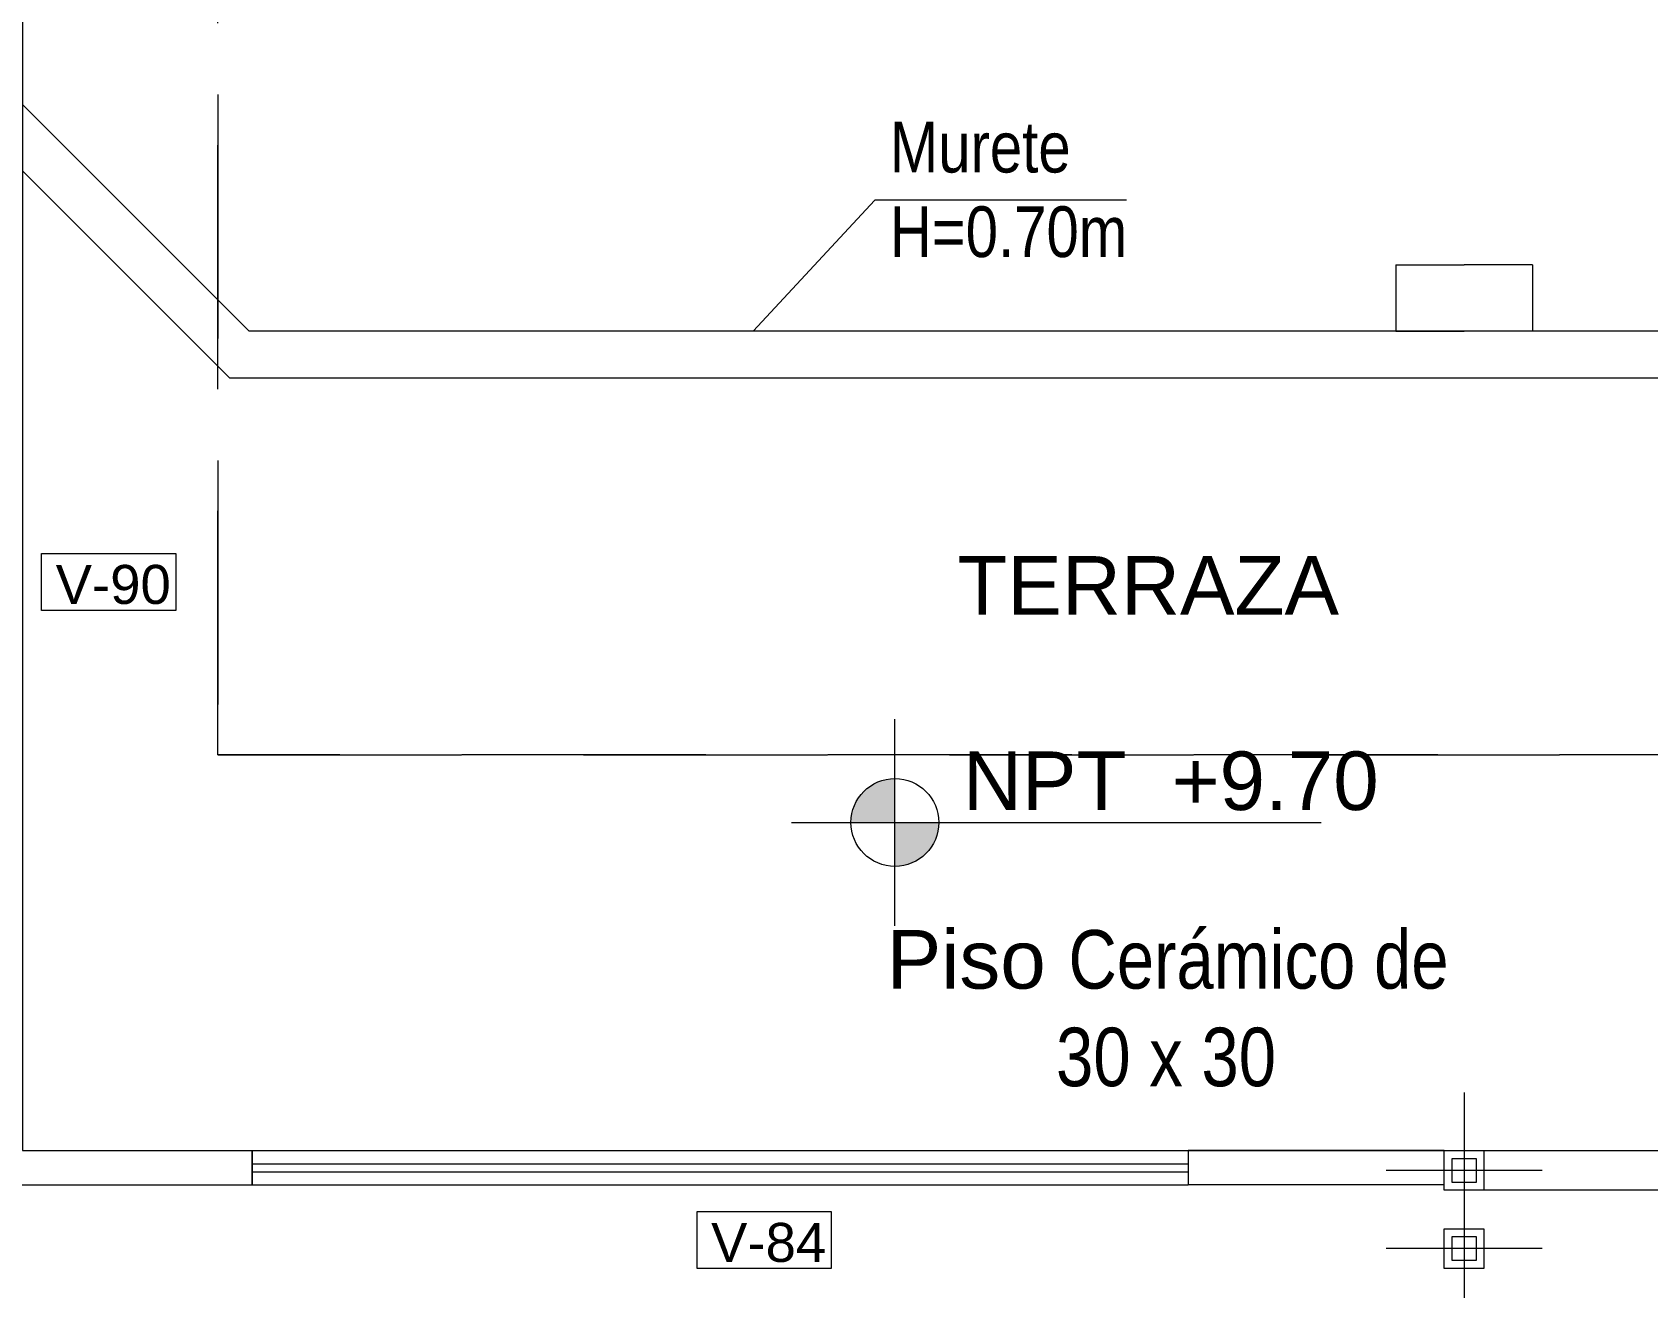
# Model space of a CAD drawing. Header units: inches. Extents: x 140 to 978, y -82 to 38.
# Drawn here: x 880.213 to 884.352, y -2.576 to 0.64 of the extents above; entities that cross this region are included whole.
import ezdxf

# ---------------------------------------------------------------- set-up
doc = ezdxf.new("R2010")
doc.units = ezdxf.units.IN
doc.header["$MEASUREMENT"] = 0
doc.linetypes.add('DASHED2', pattern=[0.375, 0.25, -0.125])
doc.layers.get('0').update_dxf_attribs({"lineweight": 0})
for name, color, linetype, lineweight in [('UNSAAC-COLUMNA', 24, 'Continuous', 0), ('UNSAAC-CORTE MURO', 42, 'Continuous', 35), ('UNSAAC-COTA', 48, 'Continuous', 0), ('UNSAAC-FACHADA(2DO PLANO)', 7, 'Continuous', 30), ('UNSAAC-LINEA 0.00', 251, 'Continuous', 0), ('UNSAAC-LLAMADOS', 88, 'Continuous', 0), ('UNSAAC-MURETE', 146, 'Continuous', 20), ('UNSAAC-PROYECCIONES', 38, 'DASHED2', 0), ('UNSAAC-TEXTOS', 250, 'Continuous', 0), ('UNSAAC-VANOS', 24, 'Continuous', 0), ('UNSAAC-VARIOS', 30, 'Continuous', 0)]:
    doc.layers.add(name, color=color, linetype=linetype, lineweight=lineweight)
doc.styles.add('5mm', font='GOTHIC.TTF', dxfattribs={"height": 4.999999999999999})
doc.styles.add('narrow', font='')
doc.styles.get("Standard").update_dxf_attribs({"font": 'arial.ttf'})
doc.styles.get('narrow').set_extended_font_data('Arial Narrow', italic=True)
doc.dimstyles.new('1EN75', dxfattribs={"dimtxt": 0.15, "dimasz": 0.06, "dimexe": 0.1, "dimexo": 0.15, "dimgap": 0.025, "dimtad": 1, "dimzin": 1, "dimdsep": 46, "dimtxsty": 'narrow', "dimblk": 'DOT', "dimcen": 0.1, "dimclrd": 256, "dimclre": 256, "dimclrt": 256, "dimaunit": 1, "dimadec": 3, "dimazin": 0, "dimtfac": 1, "dimtmove": 2, "dimatfit": 3, "dimldrblk": 'ARCHTICK', "dimfxl": 0.3, "dimfxlon": 1, "dimtolj": 1, "dimtzin": 0, "dimlwd": 0, "dimlwe": 0, "dimarcsym": 0})

# ---------------------------------------------------------------- blocks, each defined once
blk = doc.blocks.new('npt')
at = {"layer": 'UNSAAC-TEXTOS'}
h = blk.add_hatch(color=0, dxfattribs=at)
h.dxf.hatch_style = 1
h.paths.add_polyline_path([(0.05220952644776844, -8.881784197001252e-16), (0, -8.881784197001252e-16), (0, -0.05220952644595034, 0.4142135623704376)])
h.paths.add_polyline_path([(0, 0.05220952644594945, 0.4142135623704376), (-0.05220952644776844, -8.881784197001252e-16), (0, -8.881784197001252e-16)])
at = {"layer": 'UNSAAC-TEXTOS', "color": 0}
for p, q in [((0, -0.1228497915071793), (0, 0.1228497915071785)), ((-0.1228497915053595, 0), (0.5070458795726154, 0))]:
    blk.add_line(p, q, dxfattribs=at)
blk.add_circle((0, 0), 0.0522095264476415, dxfattribs=at)
blk = doc.blocks.new('npty')
at = {"layer": 'UNSAAC-TEXTOS', "xscale": 2.154779168756153, "yscale": 2.154779168756153, "zscale": 2.154779168756153}
blk.add_blockref('npt', (1323.156423079998, 5.491066007578823), dxfattribs=at)
at = {"layer": 'UNSAAC-TEXTOS', "insert": (1323.330469367226, 5.672892159341089), "char_height": 0.15, "width": 1.063870505094155, "attachment_point": 1, "style": '5mm'}
blk.add_mtext('{\\fArial|b0|i0|c0|p34;NPT  +9.70}', dxfattribs=at)
blk = doc.blocks.new('_Dot')
at = {"color": 0, "linetype": 'ByBlock', "lineweight": -2}
blk.add_line((-0.5, 0), (-1, 0), dxfattribs=at)
at = {"color": 0, "linetype": 'ByBlock', "const_width": 0.5}
blk.add_lwpolyline([(-0.25, 0, 1), (0.25, 0, 1)], format="xyb", close=True, dxfattribs=at)
blk = doc.blocks.new('*D252')
at = {"layer": 'Defpoints', "color": 0, "transparency": 16777216}
for p in [(880.3254639167167, 2.469170508310853), (885.7867260582191, -2.115829491694086), (890.5167260582189, -2.115829491694087)]:
    blk.add_point(p, dxfattribs=at)
at = {"layer": 'UNSAAC-COTA', "lineweight": 0, "transparency": 16777216}
for p, q in [((890.2167260582189, 2.46917050831085), (890.6167260582189, 2.46917050831085)), ((890.5167260582189, 2.40917050831085), (890.5167260582189, -2.055829491694087)), ((890.2167260582189, -2.115829491694087), (890.6167260582189, -2.115829491694087))]:
    blk.add_line(p, q, dxfattribs=at)
at = {"layer": 'UNSAAC-COTA', "lineweight": 0, "transparency": 16777216, "xscale": 0.06, "yscale": 0.06, "zscale": 0.06}
for p, rotation in [((890.5167260582189, 2.46917050831085), 90), ((890.5167260582189, -2.115829491694087), 270)]:
    blk.add_blockref('_Dot', p, dxfattribs=dict(at, rotation=rotation))
at = {"layer": 'UNSAAC-COTA', "transparency": 16777216, "insert": (890.4151401100606, 0.1766705083085246), "char_height": 0.15, "attachment_point": 5, "rotation": 90, "style": 'narrow'}
blk.add_mtext('\\A1;4.59', dxfattribs=at)
blk = doc.blocks.new('_ArchTick')
at = {"layer": 'UNSAAC-FACHADA(2DO PLANO)', "color": 0, "const_width": 0.15}
blk.add_lwpolyline([(-0.5, -0.5), (0.5, 0.5)], dxfattribs=at)
blk = doc.blocks.new('*D287')
at = {"layer": 'Defpoints', "color": 0, "transparency": 16777216}
for p in [(881.8182893729336, 2.255473876496353), (885.5624896337026, -2.225063728561167), (888.93928972618, -2.225063728561168)]:
    blk.add_point(p, dxfattribs=at)
at = {"layer": 'UNSAAC-COTA', "lineweight": 0, "transparency": 16777216}
for p, q in [((888.6392897261801, 2.255473876496351), (889.0392897261801, 2.255473876496351)), ((888.93928972618, 2.195473876496351), (888.93928972618, -2.165063728561168)), ((888.6392897261801, -2.225063728561168), (889.0392897261801, -2.225063728561168))]:
    blk.add_line(p, q, dxfattribs=at)
at = {"layer": 'UNSAAC-COTA', "lineweight": 0, "transparency": 16777216, "xscale": 0.06, "yscale": 0.06, "zscale": 0.06}
for p, rotation in [((888.93928972618, 2.255473876496351), 90), ((888.93928972618, -2.225063728561168), 270)]:
    blk.add_blockref('_Dot', p, dxfattribs=dict(at, rotation=rotation))
at = {"layer": 'UNSAAC-COTA', "transparency": 16777216, "insert": (888.8377037780218, 0.0152050739677345), "char_height": 0.15, "attachment_point": 5, "rotation": 90, "style": 'narrow'}
blk.add_mtext('\\A1;4.48', dxfattribs=at)
blk = doc.blocks.new('*D393')
at = {"layer": 'Defpoints', "color": 0, "transparency": 16777216}
for p in [(880.1884663709529, 2.255473876496353), (880.1884663709536, 0.6399397027242628), (887.9943318481, 0.6399397027242606)]:
    blk.add_point(p, dxfattribs=at)
at = {"layer": 'UNSAAC-COTA', "lineweight": 0, "transparency": 16777216}
for p, q in [((887.6943318481001, 2.255473876496351), (888.0943318481001, 2.255473876496351)), ((887.9943318481, 2.195473876496351), (887.9943318481, 0.6999397027242606)), ((887.6943318481001, 0.6399397027242607), (888.0943318481001, 0.6399397027242606))]:
    blk.add_line(p, q, dxfattribs=at)
at = {"layer": 'UNSAAC-COTA', "lineweight": 0, "transparency": 16777216, "xscale": 0.06, "yscale": 0.06, "zscale": 0.06}
for p, rotation in [((887.9943318481, 2.255473876496351), 90), ((887.9943318481, 0.6399397027242606), 270)]:
    blk.add_blockref('_Dot', p, dxfattribs=dict(at, rotation=rotation))
at = {"layer": 'UNSAAC-COTA', "transparency": 16777216, "insert": (887.8927458999418, 1.447706789610449), "char_height": 0.15, "attachment_point": 5, "rotation": 90, "style": 'narrow'}
blk.add_mtext('\\A1;1.62', dxfattribs=at)
blk = doc.blocks.new('*D394')
at = {"layer": 'Defpoints', "color": 0, "transparency": 16777216}
for p in [(880.1884663709536, 0.6399397027242628), (885.8568666317219, -0.1258637285613418), (887.9943318481, -0.1258637285613424)]:
    blk.add_point(p, dxfattribs=at)
at = {"layer": 'UNSAAC-COTA', "lineweight": 0, "transparency": 16777216}
for p, q in [((887.6943318481001, 0.6399397027242607), (888.0943318481001, 0.6399397027242606)), ((887.9943318481, 0.5799397027242605), (887.9943318481, -0.06586372856134237)), ((887.6943318481001, -0.1258637285613423), (888.0943318481001, -0.1258637285613424))]:
    blk.add_line(p, q, dxfattribs=at)
at = {"layer": 'UNSAAC-COTA', "lineweight": 0, "transparency": 16777216, "xscale": 0.06, "yscale": 0.06, "zscale": 0.06}
for p, rotation in [((887.9943318481, 0.6399397027242606), 90), ((887.9943318481, -0.1258637285613424), 270)]:
    blk.add_blockref('_Dot', p, dxfattribs=dict(at, rotation=rotation))
at = {"layer": 'UNSAAC-COTA', "transparency": 16777216, "insert": (887.8927458999418, 0.2570379870816019), "char_height": 0.15, "attachment_point": 5, "rotation": 90, "style": 'narrow'}
blk.add_mtext('\\A1;0.77', dxfattribs=at)
blk = doc.blocks.new('columna')
at = {"layer": 'UNSAAC-COLUMNA'}
for p, q in [((0, 0.2000000000000455), (0, -0.2000000000000455)), ((-1.13686837721616e-13, 0.2000000000000455), (0, -0.2000000000000455)), ((0.1999999999999318, 1.4210854715202e-13), (-0.2000000000001592, 1.4210854715202e-13)), ((0.2000000000000455, 2.842170943040401e-14), (-0.2000000000000455, 2.842170943040401e-14))]:
    blk.add_line(p, q, dxfattribs=at)
for points in [[(-0.05079999999998108, 0.0508000000000095), (0.05079999999998108, 0.0508000000000095), (0.05079999999998108, -0.05079999999998108), (-0.05079999999998108, -0.05079999999998108)], [(-0.03079999999999927, 0.03080000000001348), (0.03079999999999927, 0.03080000000001348), (0.03079999999999927, -0.03079999999998506), (-0.03079999999999927, -0.03079999999998506)]]:
    blk.add_lwpolyline(points, close=True, dxfattribs=at)
blk = doc.blocks.new('D')
at = {"layer": 'UNSAAC-COLUMNA'}
for p in [(1342.881866631722, -2.27586372856166), (1342.881866631722, -2.475863728561706)]:
    blk.add_blockref('columna', p, dxfattribs=at)

msp = doc.modelspace()

# ---------------------------------------------------------------- linework, layer by layer
at = {"layer": 'UNSAAC-LINEA 0.00', "ltscale": 2.5}
msp.add_lwpolyline([(880.1884643527395, 13.07333627144297), (880.188466462085, 0.454668475431447), (880.1884681387216, -2.225063728669198), (885.8568666317219, -2.22506372856148), (885.8568666317219, -6.676663728561294), (883.9326666317218, -6.676663728561294), (883.9326666317218, -11.48956372856063), (878.3326666317216, -11.48956372856063), (878.3326666317209, -13.27586372856065), (872.6310666317218, -13.27586372856064), (872.6310666317215, -11.48956372856037), (867.1349545232222, -11.48956372856037), (867.1349545232222, -13.27586372856098), (861.4310666317219, -13.27586372856061)], dxfattribs=at)
at = {"layer": 'UNSAAC-LLAMADOS', "ltscale": 2.5}
msp.add_lwpolyline([(883.0166182422929, 0.2096423259904228), (882.3724354021574, 0.2096423259904228), (882.0601154515839, -0.1258637285612565)], dxfattribs=at)
at = {"layer": 'UNSAAC-MURETE'}
for p, q in [((880.7689986660776, -0.1258637285612281), (880.188466462085, 0.454668475431447)), ((883.7068666317217, 0.04413627143864574), (883.8818666317218, 0.04413627143864574)), ((883.7068666317217, 0.04413627143864574), (883.7068666317217, -0.1258637285613133)), ((883.7068666317217, 0.04413627143864574), (883.8818666317218, 0.04413627143864574)), ((883.7068666317217, 0.04413627143864574), (883.7068666317217, -0.1258637285613133)), ((884.0568666317217, 0.04413627143864574), (883.8818666317218, 0.04413627143864574)), ((884.0568666317217, 0.04413627143864574), (883.8818666317218, 0.04413627143864574)), ((884.0568666317217, 0.04413627143864574), (884.0568666317217, -0.1258637285613133)), ((884.0568666317217, 0.04413627143864574), (884.0568666317217, -0.1258637285613133)), ((885.8568666317219, -0.1258637285613418), (880.7689986660776, -0.1258637285612281)), ((883.7068666317217, -0.1258637285613133), (883.8818666317218, -0.1258637285613133)), ((883.7068666317217, -0.1258637285613133), (883.8818666317218, -0.1258637285613133)), ((884.0568666317217, -0.1258637285613133), (883.8818666317218, -0.1258637285613133)), ((884.0568666317217, -0.1258637285613133), (883.8818666317218, -0.1258637285613133))]:
    msp.add_line(p, q, dxfattribs=at)
msp.add_lwpolyline([(885.736866631722, -2.225063728561452), (885.736866631722, -0.2458637285613463), (880.7192930385927, -0.2458637285612326), (880.1884665455593, 0.2849627644721409)], dxfattribs=at)
at = {"layer": 'UNSAAC-PROYECCIONES', "ltscale": 2.5}
msp.add_lwpolyline([(880.1884643527395, 13.07333627144297), (880.188466462085, 0.454668475431447), (880.1884681387216, -2.225063728669198), (885.8568666317219, -2.22506372856148), (885.8568666317219, -6.676663728561294), (883.9326666317218, -6.676663728561294), (883.9326666317218, -11.48956372856063), (878.3326666317216, -11.48956372856063), (878.3326666317209, -13.27586372856065), (872.6310666317218, -13.27586372856064), (872.6310666317215, -11.48956372856037), (867.1349545232222, -11.48956372856037), (867.1349545232222, -13.27586372856098), (861.4310666317219, -13.27586372856061)], dxfattribs=at)
msp.add_lwpolyline([(880.6884671336907, 2.3557705083162), (880.688468016468, -1.211357287955591), (886.6266643794069, -1.211356008902571), (886.6266643796552, -14.26215625637739), (849.002685763677, -14.26215625637742), (849.002685763677, -7.650504161466536), (847.0682754678232, -7.650504161466536), (847.0682754678232, -2.875063728561436), (847.0682754678232, -7.650504161466536), (849.002685763677, -7.650504161466536), (849.002685763677, -14.26215625637742), (886.6266643796552, -14.26215625637739), (886.6266643794069, -1.211356008902571), (880.688468016468, -1.211357287955591)], close=True, dxfattribs=at)
at = {"layer": 'UNSAAC-TEXTOS'}
for points in [[(880.2373426901981, -0.6952179176920907), (880.5809379900679, -0.6952179176920907), (880.5809379900679, -0.8412753911876933), (880.2373426901981, -0.8412753911876933)], [(881.9166222555725, -2.38087556763746), (882.2602175554423, -2.38087556763746), (882.2602175554423, -2.526933041133063), (881.9166222555725, -2.526933041133063)]]:
    msp.add_lwpolyline(points, close=True, dxfattribs=at)
at = {"layer": 'UNSAAC-VANOS'}
for p, q in [((880.7767699727749, -2.259013730395083), (883.1751148893054, -2.259013583157866)), ((880.776770019268, -2.27901372672693), (883.1751148893054, -2.279013583157848))]:
    msp.add_line(p, q, dxfattribs=at)
at = {"layer": 'UNSAAC-VARIOS'}
for p, q in [((880.1884681387216, -2.225063728669198), (880.776769893853, -2.225063709964303)), ((880.7767700981899, -2.225063728561054), (883.1751154151855, -2.225063728561139)), ((883.831066631722, -2.225063728561167), (883.1751148984879, -2.225063728561253)), ((883.1751148984879, -2.225063728561253), (883.1751148984881, -2.312963728561243)), ((883.932666631722, -2.225063728561167), (885.8568666317219, -2.22506372856148)), ((880.086866370953, -2.3129637318996), (880.7767698966477, -2.312963709964293)), ((880.7767701009845, -2.312963709964293), (883.1751154179804, -2.312963709964379)), ((883.831066631722, -2.312963728561186), (883.1751148984881, -2.312963728561243)), ((883.8310666317218, -2.304963728560978), (883.8310666317218, -2.289063728561104)), ((885.8568666317219, -2.326663728560447), (883.932666631722, -2.32666372856113))]:
    msp.add_line(p, q, dxfattribs=at)
msp.add_lwpolyline([(880.7767700981899, -2.312963728561016), (880.7767700981899, -2.312963728561016), (880.776769893853, -2.225063728560997), (880.776769893853, -2.225063728560997)], close=True, dxfattribs=at)

# ---------------------------------------------------------------- block references
at = {"layer": 'UNSAAC-CORTE MURO'}
msp.add_blockref('npty', (-440.7329288330402, -6.875377122993342), dxfattribs=at)
at = {"layer": 'UNSAAC-TEXTOS'}
msp.add_blockref('D', (-459, 3.410605131648481e-13), dxfattribs=at)

# ---------------------------------------------------------------- texts
at = {"layer": 'UNSAAC-LLAMADOS', "insert": (882.4104070977855, 0.0622597257468982), "char_height": 0.13, "width": 0.8580480216040418, "attachment_point": 7, "style": 'narrow'}
msp.add_mtext('{\\fArial Narrow|b0|i0|c0|p34;Murete H=0.70m}', dxfattribs=at)
at = {"layer": 'UNSAAC-TEXTOS', "insert": (881.933013573775, -0.7020553171771837), "char_height": 0.15, "width": 2.274485395047389, "attachment_point": 1}
msp.add_mtext('\\pi0.65056;TERRAZA ', dxfattribs=at)
at = {"layer": 'UNSAAC-TEXTOS', "char_height": 0.1, "attachment_point": 1}
for s, insert in [('{\\f@Arial Unicode MS|b0|i0|c0|p34;V-}90', (880.2732100571379, -0.7245128723049419)), ('{\\f@Arial Unicode MS|b0|i0|c0|p34;V-}84', (881.9524896225123, -2.410170522250311))]:
    msp.add_mtext_dynamic_manual_height_columns(s, width=0.2, gutter_width=1, heights=[0], dxfattribs=dict(at, insert=insert))
at = {"layer": 'UNSAAC-TEXTOS', "insert": (882.3485655304279, -1.660025851349346), "char_height": 0.15, "width": 1.523970260132011, "attachment_point": 1, "style": 'narrow'}
msp.add_mtext('\\pi0.053834;{\\fArial|b0|i0|c204|p34;Piso \\fArial Narrow|b0|i0|c0|p34;Cerámico de \\P\\pi0.48777;30 x 30}', dxfattribs=at)

# ---------------------------------------------------------------- dimensions: what is measured, and where the dimension line sits
at = {"layer": 'UNSAAC-COTA'}
for base, p1, p2, picture, middle in [((890.5167260582189, -2.115829491694087), (880.3254639167167, 2.469170508310853), (885.7867260582191, -2.115829491694086), '*D252', (890.4151401100606, 0.1766705083085246)), ((887.9943318481, 0.6399397027242606), (880.1884663709529, 2.255473876496353), (880.1884663709536, 0.6399397027242628), '*D393', (887.8927458999418, 1.447706789610449)), ((888.93928972618, -2.225063728561168), (881.8182893729336, 2.255473876496353), (885.5624896337026, -2.225063728561167), '*D287', (888.8377037780218, 0.0152050739677345)), ((887.9943318481, -0.1258637285613424), (880.1884663709536, 0.6399397027242628), (885.8568666317219, -0.1258637285613418), '*D394', (887.8927458999418, 0.2570379870816019))]:
    dim = msp.add_linear_dim(base=base, p1=p1, p2=p2, angle=90, dimstyle='1EN75', dxfattribs=at)
    dim.commit()
    dim.dimension.update_dxf_attribs({"geometry": picture, "text_midpoint": middle})

doc.saveas('drawing.dxf')
